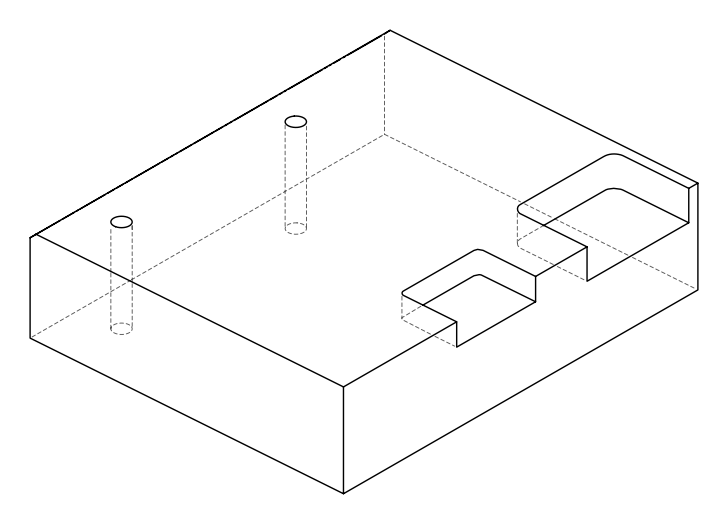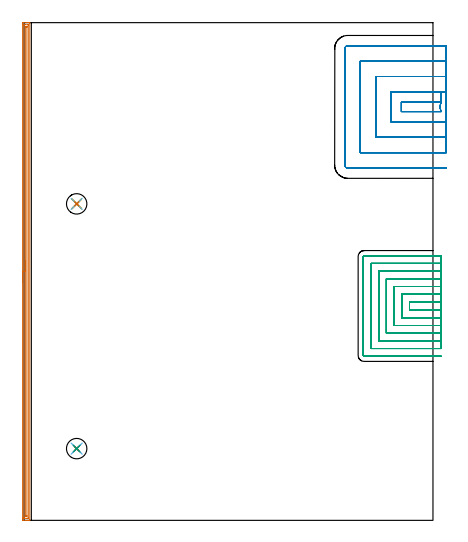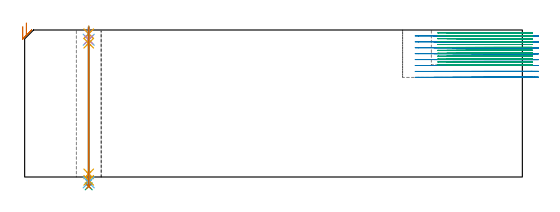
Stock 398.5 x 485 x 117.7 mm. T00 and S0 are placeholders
(PLAN: 13 operations, 11 tool changes, 82.2 min)
(1 AREA_MILL | FG_CHAMFER_SURFACE | UGT0205_001 | 11.83 min | 12224 mm3)
(2 MILL_SLOT | SLOT_PARTIAL_RECTANGULAR | UGT0201_094 | Follow Part, ap 5, ae 75% | 23.91 min | 502827 mm3)
(3 MILL_SLOT_1 | SLOT_PARTIAL_RECTANGULAR_1 | NXT0201_013 | Follow Part, ap 2.5, ae 75% | 43.17 min | 219337 mm3)
(4 SPOT_DRILL | STEP1HOLE | NXT0321_9005460120000 | 0.05 min | 158 mm3)
(5 SPOT_DRILL_1 | STEP1HOLE_1 | NXT0321_9005460120000 | 0.05 min | 178 mm3)
(6 DRILL_BLIND_HOLE_INTO_CENTER | STEP1HOLE | NXT0301_023 | 0.04 min | 135 mm3)
(7 GUN_DRILL_THROUGH_HOLE | STEP1HOLE | UGT0307_001 | 0.53 min | 2111 mm3)
(8 SPADE_DRILL_TO_ENLARGE_THROUGH_HOLE | STEP1HOLE | UGT0306_003 | 0.5 min | 11941 mm3)
(9 DRILL_TO_ENLARGE_THROUGH_HOLE | STEP1HOLE | UGT0301_265 | 0.51 min | 22195 mm3)
(10 DRILL_BLIND_HOLE_INTO_CENTER_1 | STEP1HOLE_1 | NXT0301_023 | 0.04 min | 98 mm3)
(11 GUN_DRILL_THROUGH_HOLE_1 | STEP1HOLE_1 | UGT0307_001 | 0.53 min | 2091 mm3)
(12 SPADE_DRILL_TO_ENLARGE_THROUGH_HOLE_1 | STEP1HOLE_1 | UGT0306_003 | 0.5 min | 12014 mm3)
(13 DRILL_TO_ENLARGE_THROUGH_HOLE_1 | STEP1HOLE_1 | UGT0301_265 | 0.51 min | 22160 mm3)
(TOOL UGT0205_001 | Chamfer Mill 20 x 3 x 45 deg. | D20 FL50 Z2)
(TOOL UGT0201_094 | End mill 20 mm | D20 FL38 Z4)
(TOOL NXT0201_013 | ENDMILL 10mm | D10 FL30 Z4)
(TOOL NXT0321_9005460120000 | NC Spot Drill, 142deg, 12mm, Carbide, Uncoated | D12 PA142 FL30 Z2)
(TOOL NXT0301_023 | Carbide Drill 5.2mm [860.1-0520-016A1-MM 2214] | D5.2 PA140 FL28 Z2)
(TOOL UGT0307_001 | Gun Drill 5 mm | D5 PA130 FL24 Z1)
(TOOL UGT0306_003 | Spade Drill 12.5mm | D12.5 PA132 FL10 Z2)
(TOOL UGT0301_265 | Twist Drill 19.9 mm | D19.9 PA118 FL140 Z2)
(OP 1 AREA_MILL)
G17 G21 G94 G90
T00 M6
G54
G17 G0 G90 X-1.5 Y232.5 S1061 M3
G43 Z127.7 H0
Z120.6
G94 G1 Y232.538 Z119.728 F250.
Y232.652 Z118.864
Y232.841 Z118.012
Y233.103 Z117.18
Y233.437 Z116.374
Y233.84 Z115.6
Y234.309 Z114.864
Y234.84 Z114.172
Y235.429 Z113.529
Y236.072 Z112.94
Y236.764 Z112.409
Y237.5 Z111.94
Y238.274 Z111.537
Y239.08 Z111.203
Y239.912 Z110.941
Y240.764 Z110.752
Y241.628 Z110.638
Y242.5 Z110.6
Y483.945
X-1.499 Y484.371 Z110.601
X-1.495 Y484.834 Z110.603
X-1.491 Y484.99 Z110.606
X-1.038 Y485. Z111.059
X2.491 Z114.586
X3.896 Z115.992
X4.256 Z116.351
X4.975 Z117.075
X5.223 Z117.323
X5.591 Z117.682
X5.597 Y484.993 Z117.688
X5.6 Y484.818 Z117.7
Y0.182
X5.597 Y0.008 Z117.688
X5.592 Y0.007 Z117.683
X5.223 Y0. Z117.323
X4.975 Z117.075
X4.256 Z116.351
X3.014 Z115.111
X1.609 Z113.704
X-1.038 Y0.001 Z111.059
X-1.268 Y0.004 Z110.829
X-1.492 Y0.01 Z110.606
X-1.495 Y0.166 Z110.603
X-1.499 Y0.629 Z110.601
X-1.5 Y1.098 Z110.6
Y242.5
X-0.086 Z112.014
X-0.085 Y482.511 Z112.015
Y482.582
X-0.079 Y482.984 Z112.021
X0.319 Y482.995 Z112.419
X0.727 Y482.999 Z112.827
X1.197 Y483. Z113.297
X3.373 Y482.999 Z115.473
X3.847 Y482.997 Z115.947
X4.078 Y482.99 Z116.178
X4.179 Y482.962 Z116.279
X4.185 Y482.654 Z116.285
Y482.582
Y2.489
Y2.418
X4.179 Y2.016 Z116.279
X3.781 Y2.005 Z115.881
X3.373 Y2.002 Z115.473
X2.903 Y2. Z115.003
X0.727 Y2.001 Z112.827
X0.253 Y2.003 Z112.353
X0.022 Y2.01 Z112.122
X-0.079 Y2.038 Z112.021
X-0.085 Y2.346 Z112.015
Y2.418
X-0.086 Y242.5 Z112.014
X1.328 Z113.428
X1.329 Y480.183 Z113.429
X1.333 Y480.794 Z113.433
X1.336 Y480.935 Z113.436
X1.344 Y480.991 Z113.444
X1.409 Y480.997 Z113.509
X1.609 Y480.999 Z113.709
X2.288 Y481. Z114.388
X2.491 Y480.999 Z114.591
X2.694 Y480.994 Z114.794
X2.751 Y480.99 Z114.851
X2.765 Y480.981 Z114.865
X2.767 Y480.964 Z114.867
X2.77 Y480.889 Z114.87
X2.771 Y480.794 Z114.871
Y480.51
Y4.816
X2.767 Y4.206 Z114.867
X2.765 Y4.065 Z114.865
X2.756 Y4.009 Z114.856
X2.691 Y4.004 Z114.791
X2.491 Y4.001 Z114.591
X1.812 Y4. Z113.912
X1.609 Y4.001 Z113.709
X1.406 Y4.006 Z113.506
X1.349 Y4.01 Z113.449
X1.335 Y4.019 Z113.435
X1.333 Y4.036 Z113.433
X1.33 Y4.111 Z113.43
X1.329 Y4.206 Z113.429
X1.328 Y4.49 Z113.428
Y242.5
Y243.372 Z113.467
Y244.237 Z113.58
Y245.088 Z113.769
Y245.92 Z114.032
Y246.726 Z114.365
Y247.5 Z114.768
Y248.236 Z115.237
Y248.928 Z115.768
Y249.571 Z116.357
Y250.16 Z117.001
Y250.692 Z117.693
Y251.16 Z118.428
Y251.563 Z119.202
Y251.897 Z120.008
Y252.159 Z120.84
Y252.348 Z121.692
Y252.462 Z122.557
Y252.5 Z123.428
G0 Z127.7
M5
M2
(OP 2 MILL_SLOT)
G17 G21 G94 G90
T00 M6
G54
G17 G0 G90 X411.5 Y417.5 S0 M3
G43 Z127.7 H0
Z112.962
G94 G1 X408.5 F250.
X406.537 F500.
Y407.5
G3 X406.537 Y398.3 R10.
G1 X367.7
Y407.5
X406.537
Y417.5
X357.7
Y388.3
X408.5
X411.5 F250.
Y432.5
X408.5
X342.7 F500.
Y373.3
X408.5
X411.5 F250.
Y447.5
X408.5
X327.7 F500.
Y358.3
X408.5
X411.5 F250.
Y462.5
X408.5
X315.4 F500.
G3 X312.7 Y459.8 R2.7
G1 Y346.
G3 X315.4 Y343.3 R2.7
G1 X408.5
X411.5 F250.
G0 Y417.5 Z108.225
G1 X408.5
X406.537 F500.
Y407.5
G3 X406.537 Y398.3 R10.
G1 X367.7
Y407.5
X406.537
Y417.5
X357.7
Y388.3
X408.5
X411.5 F250.
Y432.5
X408.5
X342.7 F500.
Y373.3
X408.5
X411.5 F250.
Y447.5
X408.5
X327.7 F500.
Y358.3
X408.5
X411.5 F250.
Y462.5
X408.5
X315.4 F500.
G3 X312.7 Y459.8 R2.7
G1 Y346.
G3 X315.4 Y343.3 R2.7
G1 X408.5
X411.5 F250.
G0 Y417.5 Z103.487
G1 X408.5
X406.537 F500.
Y407.5
G3 X406.537 Y398.3 R10.
G1 X367.7
Y407.5
X406.537
Y417.5
X357.7
Y388.3
X408.5
X411.5 F250.
Y432.5
X408.5
X342.7 F500.
Y373.3
X408.5
X411.5 F250.
Y447.5
X408.5
X327.7 F500.
Y358.3
X408.5
X411.5 F250.
Y462.5
X408.5
X315.4 F500.
G3 X312.7 Y459.8 R2.7
G1 Y346.
G3 X315.4 Y343.3 R2.7
G1 X408.5
X411.5 F250.
G0 Y417.5 Z98.75
G1 X408.5
X406.537 F500.
Y407.5
G3 X406.537 Y398.3 R10.
G1 X367.7
Y407.5
X406.537
Y417.5
X357.7
Y388.3
X408.5
X411.5 F250.
Y432.5
X408.5
X342.7 F500.
Y373.3
X408.5
X411.5 F250.
Y447.5
X408.5
X327.7 F500.
Y358.3
X408.5
X411.5 F250.
Y462.5
X408.5
X315.4 F500.
G3 X312.7 Y459.8 R2.7
G1 Y346.
G3 X315.4 Y343.3 R2.7
G1 X408.5
X411.5 F250.
G0 Y417.5 Z94.012
G1 X408.5
X406.537 F500.
Y407.5
G3 X406.537 Y398.3 R10.
G1 X367.7
Y407.5
X406.537
Y417.5
X357.7
Y388.3
X408.5
X411.5 F250.
Y432.5
X408.5
X342.7 F500.
Y373.3
X408.5
X411.5 F250.
Y447.5
X408.5
X327.7 F500.
Y358.3
X408.5
X411.5 F250.
Y462.5
X408.5
X315.4 F500.
G3 X312.7 Y459.8 R2.7
G1 Y346.
G3 X315.4 Y343.3 R2.7
G1 X408.5
X411.5 F250.
G0 Y417.5 Z89.275
G1 X408.5
X406.537 F500.
Y407.5
G3 X406.537 Y398.3 R10.
G1 X367.7
Y407.5
X406.537
Y417.5
X357.7
Y388.3
X408.5
X411.5 F250.
Y432.5
X408.5
X342.7 F500.
Y373.3
X408.5
X411.5 F250.
Y447.5
X408.5
X327.7 F500.
Y358.3
X408.5
X411.5 F250.
Y462.5
X408.5
X315.4 F500.
G3 X312.7 Y459.8 R2.7
G1 Y346.
G3 X315.4 Y343.3 R2.7
G1 X408.5
X411.5 F250.
G0 Y417.5 Z84.537
G1 X408.5
X406.537 F500.
Y407.5
G3 X406.537 Y398.3 R10.
G1 X367.7
Y407.5
X406.537
Y417.5
X357.7
Y388.3
X408.5
X411.5 F250.
Y432.5
X408.5
X342.7 F500.
Y373.3
X408.5
X411.5 F250.
Y447.5
X408.5
X327.7 F500.
Y358.3
X408.5
X411.5 F250.
Y462.5
X408.5
X315.4 F500.
G3 X312.7 Y459.8 R2.7
G1 Y346.
G3 X315.4 Y343.3 R2.7
G1 X408.5
X411.5 F250.
G0 Y417.5 Z79.8
G1 X408.5
X406.537 F500.
Y407.5
G3 X406.537 Y398.3 R10.
G1 X367.7
Y407.5
X406.537
Y417.5
X357.7
Y388.3
X408.5
X411.5 F250.
Y432.5
X408.5
X342.7 F500.
Y373.3
X408.5
X411.5 F250.
Y447.5
X408.5
X327.7 F500.
Y358.3
X408.5
X411.5 F250.
Y462.5
X408.5
X315.4 F500.
G3 X312.7 Y459.8 R2.7
G1 Y346.
G3 X315.4 Y343.3 R2.7
G1 X408.5
X411.5 F250.
G0 Z127.7
M5
M2
(OP 3 MILL_SLOT_1)
G17 G21 G94 G90
T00 M6
G54
G17 G0 G90 X406.5 Y212.9 S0 M3
G43 Z127.7 H0
Z115.375
G94 G1 X403.5 F250.
X375.6 F500.
Y204.9
X403.5
X406.5 F250.
Y220.4
X403.5
X368.1 F500.
Y197.4
X403.5
X406.5 F250.
Y227.9
X403.5
X360.6 F500.
Y189.9
X403.5
X406.5 F250.
Y235.4
X403.5
X353.1 F500.
Y182.4
X403.5
X406.5 F250.
Y242.9
X403.5
X345.6 F500.
Y174.9
X403.5
X406.5 F250.
Y250.4
X403.5
X338.1 F500.
Y167.4
X403.5
X406.5 F250.
Y257.9
X403.5
X331.4 F500.
G3 X330.6 Y257.1 R0.8
G1 Y160.7
G3 X331.4 Y159.9 R0.8
G1 X403.5
X406.5 F250.
G0 Y212.9 Z113.05
G1 X403.5
X375.6 F500.
Y204.9
X403.5
X406.5 F250.
Y220.4
X403.5
X368.1 F500.
Y197.4
X403.5
X406.5 F250.
Y227.9
X403.5
X360.6 F500.
Y189.9
X403.5
X406.5 F250.
Y235.4
X403.5
X353.1 F500.
Y182.4
X403.5
X406.5 F250.
Y242.9
X403.5
X345.6 F500.
Y174.9
X403.5
X406.5 F250.
Y250.4
X403.5
X338.1 F500.
Y167.4
X403.5
X406.5 F250.
Y257.9
X403.5
X331.4 F500.
G3 X330.6 Y257.1 R0.8
G1 Y160.7
G3 X331.4 Y159.9 R0.8
G1 X403.5
X406.5 F250.
G0 Y212.9 Z110.725
G1 X403.5
X375.6 F500.
Y204.9
X403.5
X406.5 F250.
Y220.4
X403.5
X368.1 F500.
Y197.4
X403.5
X406.5 F250.
Y227.9
X403.5
X360.6 F500.
Y189.9
X403.5
X406.5 F250.
Y235.4
X403.5
X353.1 F500.
Y182.4
X403.5
X406.5 F250.
Y242.9
X403.5
X345.6 F500.
Y174.9
X403.5
X406.5 F250.
Y250.4
X403.5
X338.1 F500.
Y167.4
X403.5
X406.5 F250.
Y257.9
X403.5
X331.4 F500.
G3 X330.6 Y257.1 R0.8
G1 Y160.7
G3 X331.4 Y159.9 R0.8
G1 X403.5
X406.5 F250.
G0 Y212.9 Z108.4
G1 X403.5
X375.6 F500.
Y204.9
X403.5
X406.5 F250.
Y220.4
X403.5
X368.1 F500.
Y197.4
X403.5
X406.5 F250.
Y227.9
X403.5
X360.6 F500.
Y189.9
X403.5
X406.5 F250.
Y235.4
X403.5
X353.1 F500.
Y182.4
X403.5
X406.5 F250.
Y242.9
X403.5
X345.6 F500.
Y174.9
X403.5
X406.5 F250.
Y250.4
X403.5
X338.1 F500.
Y167.4
X403.5
X406.5 F250.
Y257.9
X403.5
X331.4 F500.
G3 X330.6 Y257.1 R0.8
G1 Y160.7
G3 X331.4 Y159.9 R0.8
G1 X403.5
X406.5 F250.
G0 Y212.9 Z106.075
G1 X403.5
X375.6 F500.
Y204.9
X403.5
X406.5 F250.
Y220.4
X403.5
X368.1 F500.
Y197.4
X403.5
X406.5 F250.
Y227.9
X403.5
X360.6 F500.
Y189.9
X403.5
X406.5 F250.
Y235.4
X403.5
X353.1 F500.
Y182.4
X403.5
X406.5 F250.
Y242.9
X403.5
X345.6 F500.
Y174.9
X403.5
X406.5 F250.
Y250.4
X403.5
X338.1 F500.
Y167.4
X403.5
X406.5 F250.
Y257.9
X403.5
X331.4 F500.
G3 X330.6 Y257.1 R0.8
G1 Y160.7
G3 X331.4 Y159.9 R0.8
G1 X403.5
X406.5 F250.
G0 Y212.9 Z103.75
G1 X403.5
X375.6 F500.
Y204.9
X403.5
X406.5 F250.
Y220.4
X403.5
X368.1 F500.
Y197.4
X403.5
X406.5 F250.
Y227.9
X403.5
X360.6 F500.
Y189.9
X403.5
X406.5 F250.
Y235.4
X403.5
X353.1 F500.
Y182.4
X403.5
X406.5 F250.
Y242.9
X403.5
X345.6 F500.
Y174.9
X403.5
X406.5 F250.
Y250.4
X403.5
X338.1 F500.
Y167.4
X403.5
X406.5 F250.
Y257.9
X403.5
X331.4 F500.
G3 X330.6 Y257.1 R0.8
G1 Y160.7
G3 X331.4 Y159.9 R0.8
G1 X403.5
X406.5 F250.
G0 Y212.9 Z101.425
G1 X403.5
X375.6 F500.
Y204.9
X403.5
X406.5 F250.
Y220.4
X403.5
X368.1 F500.
Y197.4
X403.5
X406.5 F250.
Y227.9
X403.5
X360.6 F500.
Y189.9
X403.5
X406.5 F250.
Y235.4
X403.5
X353.1 F500.
Y182.4
X403.5
X406.5 F250.
Y242.9
X403.5
X345.6 F500.
Y174.9
X403.5
X406.5 F250.
Y250.4
X403.5
X338.1 F500.
Y167.4
X403.5
X406.5 F250.
Y257.9
X403.5
X331.4 F500.
G3 X330.6 Y257.1 R0.8
G1 Y160.7
G3 X331.4 Y159.9 R0.8
G1 X403.5
X406.5 F250.
G0 Y212.9 Z99.1
G1 X403.5
X375.6 F500.
Y204.9
X403.5
X406.5 F250.
Y220.4
X403.5
X368.1 F500.
Y197.4
X403.5
X406.5 F250.
Y227.9
X403.5
X360.6 F500.
Y189.9
X403.5
X406.5 F250.
Y235.4
X403.5
X353.1 F500.
Y182.4
X403.5
X406.5 F250.
Y242.9
X403.5
X345.6 F500.
Y174.9
X403.5
X406.5 F250.
Y250.4
X403.5
X338.1 F500.
Y167.4
X403.5
X406.5 F250.
Y257.9
X403.5
X331.4 F500.
G3 X330.6 Y257.1 R0.8
G1 Y160.7
G3 X331.4 Y159.9 R0.8
G1 X403.5
X406.5 F250.
G0 Y212.9 Z96.775
G1 X403.5
X375.6 F500.
Y204.9
X403.5
X406.5 F250.
Y220.4
X403.5
X368.1 F500.
Y197.4
X403.5
X406.5 F250.
Y227.9
X403.5
X360.6 F500.
Y189.9
X403.5
X406.5 F250.
Y235.4
X403.5
X353.1 F500.
Y182.4
X403.5
X406.5 F250.
Y242.9
X403.5
X345.6 F500.
Y174.9
X403.5
X406.5 F250.
Y250.4
X403.5
X338.1 F500.
Y167.4
X403.5
X406.5 F250.
Y257.9
X403.5
X331.4 F500.
G3 X330.6 Y257.1 R0.8
G1 Y160.7
G3 X331.4 Y159.9 R0.8
G1 X403.5
X406.5 F250.
G0 Y212.9 Z94.45
G1 X403.5
X375.6 F500.
Y204.9
X403.5
X406.5 F250.
Y220.4
X403.5
X368.1 F500.
Y197.4
X403.5
X406.5 F250.
Y227.9
X403.5
X360.6 F500.
Y189.9
X403.5
X406.5 F250.
Y235.4
X403.5
X353.1 F500.
Y182.4
X403.5
X406.5 F250.
Y242.9
X403.5
X345.6 F500.
Y174.9
X403.5
X406.5 F250.
Y250.4
X403.5
X338.1 F500.
Y167.4
X403.5
X406.5 F250.
Y257.9
X403.5
X331.4 F500.
G3 X330.6 Y257.1 R0.8
G1 Y160.7
G3 X331.4 Y159.9 R0.8
G1 X403.5
X406.5 F250.
G0 Y212.9 Z92.125
G1 X403.5
X375.6 F500.
Y204.9
X403.5
X406.5 F250.
Y220.4
X403.5
X368.1 F500.
Y197.4
X403.5
X406.5 F250.
Y227.9
X403.5
X360.6 F500.
Y189.9
X403.5
X406.5 F250.
Y235.4
X403.5
X353.1 F500.
Y182.4
X403.5
X406.5 F250.
Y242.9
X403.5
X345.6 F500.
Y174.9
X403.5
X406.5 F250.
Y250.4
X403.5
X338.1 F500.
Y167.4
X403.5
X406.5 F250.
Y257.9
X403.5
X331.4 F500.
G3 X330.6 Y257.1 R0.8
G1 Y160.7
G3 X331.4 Y159.9 R0.8
G1 X403.5
X406.5 F250.
G0 Y212.9 Z89.8
G1 X403.5
X375.6 F500.
Y204.9
X403.5
X406.5 F250.
Y220.4
X403.5
X368.1 F500.
Y197.4
X403.5
X406.5 F250.
Y227.9
X403.5
X360.6 F500.
Y189.9
X403.5
X406.5 F250.
Y235.4
X403.5
X353.1 F500.
Y182.4
X403.5
X406.5 F250.
Y242.9
X403.5
X345.6 F500.
Y174.9
X403.5
X406.5 F250.
Y250.4
X403.5
X338.1 F500.
Y167.4
X403.5
X406.5 F250.
Y257.9
X403.5
X331.4 F500.
G3 X330.6 Y257.1 R0.8
G1 Y160.7
G3 X331.4 Y159.9 R0.8
G1 X403.5
X406.5 F250.
G0 Z127.7
M5
M2
(OP 4 SPOT_DRILL)
G17 G21 G94 G90
T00 M6
G54
G17 G0 G90 X51.3 Y69.9 S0 M3
G43 Z127.7 H0
G94 G81 G98 Z114.7 F250. R120.7
G80
M5
M2
(OP 5 SPOT_DRILL_1)
G17 G21 G94 G90
T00 M6
G54
G17 G0 G90 X51.3 Y308.4 S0 M3
G43 Z127.7 H0
G94 G81 G98 Z114.7 F250. R120.7
G80
M5
M2
(OP 6 DRILL_BLIND_HOLE_INTO_CENTER)
G17 G21 G94 G90
T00 M6
G54
G17 G0 G90 X51.3 Y69.9 S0 M3
G43 Z127.7 H1
G94 G81 G98 Z109.9 F250. R119.7
G80
M5
M2
(OP 7 GUN_DRILL_THROUGH_HOLE)
G17 G21 G94 G90
T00 M6
G54
G17 G0 G90 X51.3 Y69.9 M8
G43 Z127.7 H0
Z115.586
S716 M3
G94 G1 Z107.144 F125. M26
G4 X.084
Z2.5 F250.
G4 X.084
Z-2.666 F125.
G4 X.084
M5
M9
G0 Z115.586
Z127.7
M2
(OP 8 SPADE_DRILL_TO_ENLARGE_THROUGH_HOLE)
G17 G21 G94 G90
T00 M6
G54
G17 G0 G90 X51.3 Y69.9 S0 M3
G43 Z127.7 H0
G94 G73 G98 Z-4.283 F250. Q12.198 R119.7
G80
M5
M2
(OP 9 DRILL_TO_ENLARGE_THROUGH_HOLE)
G17 G21 G94 G90
T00 M6
G54
G17 G0 G90 X51.3 Y69.9 S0 M3
G43 Z127.7 H0
G94 G73 G98 Z-7.479 F250. Q17.883 R119.7
G80
M5
M2
(OP 10 DRILL_BLIND_HOLE_INTO_CENTER_1)
G17 G21 G94 G90
T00 M6
G54
G17 G0 G90 X51.3 Y308.4 S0 M3
G43 Z127.7 H1
G94 G81 G98 Z109.9 F250. R119.7
G80
M5
M2
(OP 11 GUN_DRILL_THROUGH_HOLE_1)
G17 G21 G94 G90
T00 M6
G54
G17 G0 G90 X51.3 Y308.4 M8
G43 Z127.7 H0
Z115.586
S716 M3
G94 G1 Z107.144 F125. M26
G4 X.084
Z2.5 F250.
G4 X.084
Z-2.666 F125.
G4 X.084
M5
M9
G0 Z115.586
Z127.7
M2
(OP 12 SPADE_DRILL_TO_ENLARGE_THROUGH_HOLE_1)
G17 G21 G94 G90
T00 M6
G54
G17 G0 G90 X51.3 Y308.4 S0 M3
G43 Z127.7 H0
G94 G73 G98 Z-4.283 F250. Q12.198 R119.7
G80
M5
M2
(OP 13 DRILL_TO_ENLARGE_THROUGH_HOLE_1)
G17 G21 G94 G90
T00 M6
G54
G17 G0 G90 X51.3 Y308.4 S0 M3
G43 Z127.7 H0
G94 G73 G98 Z-7.479 F250. Q17.883 R119.7
G80
M5
M2
